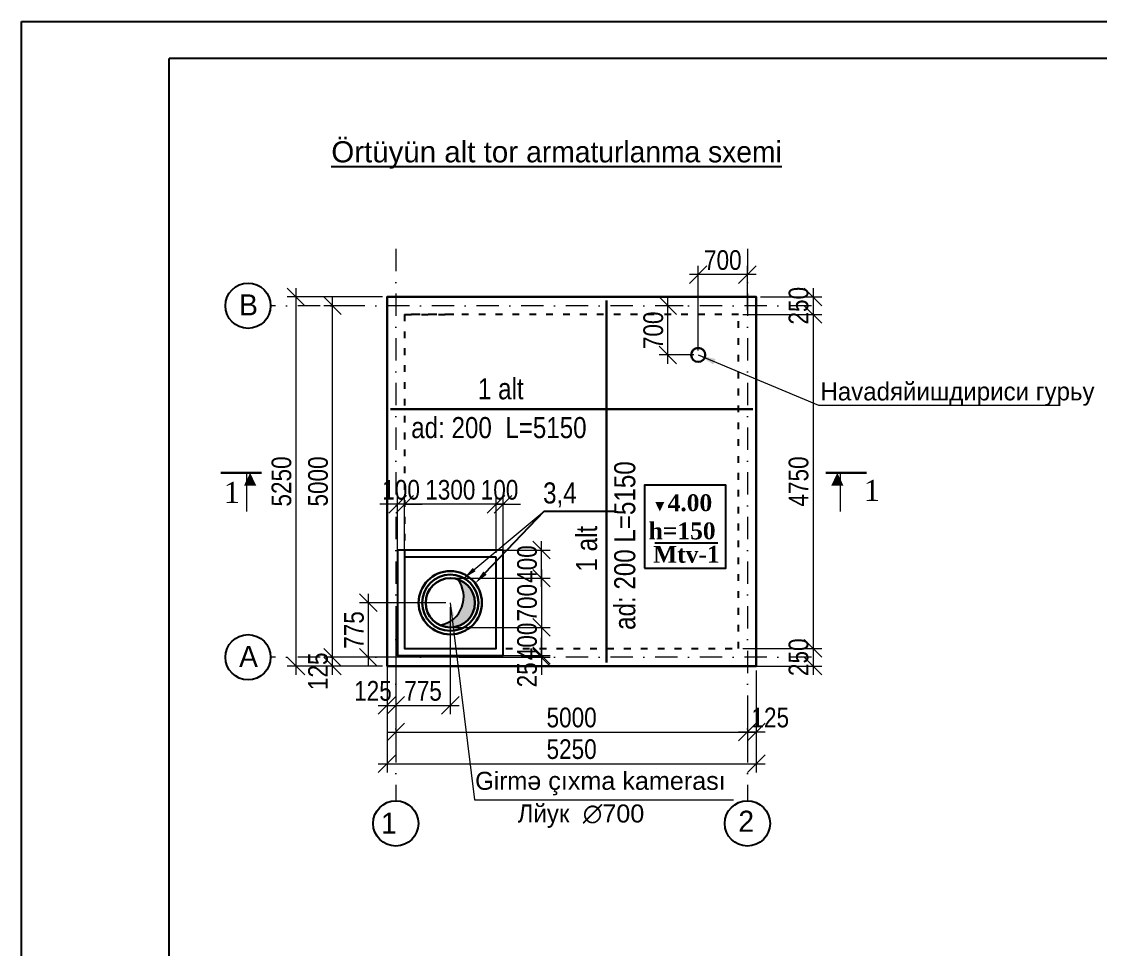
# Model space of a CAD drawing. Header units: millimetres. Extents: x 1067644 to 1117794, y -913136 to -692535.
# Drawn here: x 1075584 to 1090912, y -831824 to -818640 of the extents above; entities that cross this region are included whole.
import ezdxf
from ezdxf import colors
from ezdxf.entities.mleader import LeaderData, LeaderLine
from ezdxf.math import Vec2, Vec3

# ---------------------------------------------------------------- set-up
doc = ezdxf.new("R2010")
doc.units = ezdxf.units.MM
doc.linetypes.add('ACAD_ISO03W100', pattern=[30, 12, -18])
doc.linetypes.add('DASHDOT', pattern=[25.4, 12.7, -6.35, 0, -6.35])
for name, color, linetype, lineweight in [('111_Ном._пера__1', 7, 'Continuous', 100), ('Layer3', 7, 'Continuous', 13), ('РАЗМЕРЫ', 80, 'Continuous', 9)]:
    doc.layers.add(name, color=color, linetype=linetype, lineweight=lineweight)
doc.layers.add('Annotation - Text', color=7, linetype='Continuous')
doc.styles.get("Standard").update_dxf_attribs({"font": 'a3ar(la).ttf'})
doc.styles.add('style1', font='A3TI(LA).TTF', dxfattribs={"height": 200})
doc.styles.add('style3', font='ARIAAL_.TTF', dxfattribs={"height": 300})
doc.styles.add('style6', font='ARIALN.TTF', dxfattribs={"height": 300})
doc.styles.add('Times New Roman', font='times.ttf')
doc.styles.add('yazitipi', font='ARIALN.TTF')
doc.styles.add('СГЕНЕРИР_СТИЛЬ_3', font='a3ar(la).ttf')
doc.dimstyles.new('DIM_100', dxfattribs={"dimscale": 100, "dimtxt": 250, "dimasz": 2.5, "dimexe": 1.25, "dimexo": 0.625, "dimtad": 1, "dimdec": 0, "dimtxsty": 'style1', "dimblk": 'OBLIQUE', "dimcen": 2.5, "dimdle": 1.25, "dimclrd": 251, "dimclre": 251, "dimaunit": 1, "dimadec": 3, "dimazin": 0, "dimtfac": 1, "dimtdec": 0, "dimtmove": 1, "dimatfit": 3, "dimfxl": 1.25, "dimlwd": 5, "dimlwe": 5, "dimarcsym": 0})
doc.dimstyles.new('sevda', dxfattribs={"dimscale": 100, "dimtxt": 2.8, "dimasz": 2.5, "dimexe": 1.25, "dimexo": 0.625, "dimtad": 1, "dimtxsty": 'yazitipi', "dimblk": 'OBLIQUE', "dimcen": 2.5, "dimdle": 1.25, "dimclrd": 253, "dimclre": 253, "dimclrt": 73, "dimaunit": 1, "dimadec": 3, "dimazin": 0, "dimtfac": 1, "dimtmove": 1, "dimatfit": 3, "dimfxl": 1, "dimlwd": 13, "dimlwe": 13, "dimarcsym": 0})

# ---------------------------------------------------------------- blocks, each defined once
blk = doc.blocks.new('ntnntyht')
at = {"lineweight": 25}
for p, q in [((1961564, -20955), (2003567, -20955)), ((1961564, -50629), (1961564, -20955))]:
    blk.add_line(p, q, dxfattribs=at)
at = {"lineweight": 25, "ltscale": 15}
for p, q in [((2003045, -21477), (1963653, -21477)), ((1963654, -50106), (1963654, -21476))]:
    blk.add_line(p, q, dxfattribs=at)
blk = doc.blocks.new('_Oblique')
at = {"color": 0, "linetype": 'ByBlock', "lineweight": -2}
blk.add_line((-0.5, -0.5), (0.5, 0.5), dxfattribs=at)
blk = doc.blocks.new('*D184')
at = {"color": 253, "lineweight": 13, "ltscale": 5, "transparency": 16777216}
for p, q in [((1080906, -828502), (1080906, -828871)), ((1085906, -828541), (1085906, -828871)), ((1080781, -828746), (1086031, -828746))]:
    blk.add_line(p, q, dxfattribs=at)
at = {"layer": 'Defpoints', "color": 0, "ltscale": 5, "transparency": 16777216}
for p in [(1080906, -828440), (1085906, -828478), (1085906, -828746)]:
    blk.add_point(p, dxfattribs=at)
at = {"color": 253, "lineweight": 13, "ltscale": 5, "transparency": 16777216, "xscale": 250, "yscale": 250, "zscale": 250, "rotation": 180}
blk.add_blockref('_Oblique', (1080906, -828746), dxfattribs=at)
at = {"color": 253, "lineweight": 13, "ltscale": 5, "transparency": 16777216, "xscale": 250, "yscale": 250, "zscale": 250}
blk.add_blockref('_Oblique', (1085906, -828746), dxfattribs=at)
at = {"color": 73, "ltscale": 5, "transparency": 16777216, "insert": (1083406, -828541), "char_height": 280, "attachment_point": 5, "style": 'yazitipi'}
blk.add_mtext('5000', dxfattribs=at)
blk = doc.blocks.new('*D185')
at = {"color": 253, "lineweight": 13, "ltscale": 15, "transparency": 16777216}
for p, q in [((1079486, -822432), (1079486, -827932)), ((1080718, -822557), (1079361, -822557)), ((1080104, -827807), (1079361, -827807))]:
    blk.add_line(p, q, dxfattribs=at)
at = {"layer": 'Defpoints', "color": 0, "ltscale": 15, "transparency": 16777216}
for p in [(1080781, -822557), (1079486, -827807), (1080166, -827807)]:
    blk.add_point(p, dxfattribs=at)
at = {"color": 253, "lineweight": 13, "ltscale": 15, "transparency": 16777216, "xscale": 250, "yscale": 250, "zscale": 250}
for p, rotation in [((1079486, -822557), 90), ((1079486, -827807), 270)]:
    blk.add_blockref('_Oblique', p, dxfattribs=dict(at, rotation=rotation))
at = {"color": 73, "ltscale": 15, "transparency": 16777216, "insert": (1079281, -825182), "char_height": 280, "attachment_point": 5, "rotation": 90, "style": 'yazitipi'}
blk.add_mtext('5250', dxfattribs=at)
blk = doc.blocks.new('*D186')
at = {"color": 253, "lineweight": 13, "ltscale": 15, "transparency": 16777216}
for p, q in [((1080781, -827491), (1080781, -828492)), ((1080906, -827870), (1080906, -828492)), ((1080656, -828367), (1081031, -828367))]:
    blk.add_line(p, q, dxfattribs=at)
at = {"layer": 'Defpoints', "color": 0, "ltscale": 15, "transparency": 16777216}
for p in [(1080781, -827428), (1080906, -827807), (1080906, -828367)]:
    blk.add_point(p, dxfattribs=at)
at = {"color": 253, "lineweight": 13, "ltscale": 15, "transparency": 16777216, "xscale": 250, "yscale": 250, "zscale": 250, "rotation": 180}
blk.add_blockref('_Oblique', (1080781, -828367), dxfattribs=at)
at = {"color": 253, "lineweight": 13, "ltscale": 15, "transparency": 16777216, "xscale": 250, "yscale": 250, "zscale": 250}
blk.add_blockref('_Oblique', (1080906, -828367), dxfattribs=at)
at = {"color": 73, "ltscale": 15, "transparency": 16777216, "insert": (1080581, -828162), "char_height": 280, "attachment_point": 5, "style": 'yazitipi'}
blk.add_mtext('125', dxfattribs=at)
blk = doc.blocks.new('*D187')
at = {"color": 253, "lineweight": 13, "ltscale": 15, "transparency": 16777216}
for p, q in [((1086031, -827870), (1086031, -828871)), ((1085906, -828289), (1085906, -828871)), ((1086156, -828746), (1085781, -828746))]:
    blk.add_line(p, q, dxfattribs=at)
at = {"layer": 'Defpoints', "color": 0, "ltscale": 15, "transparency": 16777216}
for p in [(1086031, -827807), (1085906, -828227), (1085906, -828746)]:
    blk.add_point(p, dxfattribs=at)
at = {"color": 253, "lineweight": 13, "ltscale": 15, "transparency": 16777216, "xscale": 250, "yscale": 250, "zscale": 250, "rotation": 180}
blk.add_blockref('_Oblique', (1085906, -828746), dxfattribs=at)
at = {"color": 253, "lineweight": 13, "ltscale": 15, "transparency": 16777216, "xscale": 250, "yscale": 250, "zscale": 250}
blk.add_blockref('_Oblique', (1086031, -828746), dxfattribs=at)
at = {"color": 73, "ltscale": 15, "transparency": 16777216, "insert": (1086231, -828541), "char_height": 280, "attachment_point": 5, "style": 'yazitipi'}
blk.add_mtext('125', dxfattribs=at)
blk = doc.blocks.new('*D188')
at = {"color": 253, "lineweight": 13, "ltscale": 15, "transparency": 16777216}
for p, q in [((1080718, -827682), (1079881, -827682)), ((1080006, -827932), (1080006, -827557)), ((1080718, -827807), (1079881, -827807))]:
    blk.add_line(p, q, dxfattribs=at)
at = {"layer": 'Defpoints', "color": 0, "ltscale": 15, "transparency": 16777216}
for p in [(1080006, -827682), (1080781, -827682), (1080781, -827807)]:
    blk.add_point(p, dxfattribs=at)
at = {"color": 253, "lineweight": 13, "ltscale": 15, "transparency": 16777216, "xscale": 250, "yscale": 250, "zscale": 250}
for p, rotation in [((1080006, -827682), 90), ((1080006, -827807), 270)]:
    blk.add_blockref('_Oblique', p, dxfattribs=dict(at, rotation=rotation))
at = {"color": 73, "ltscale": 15, "transparency": 16777216, "insert": (1079801, -827882), "char_height": 280, "attachment_point": 5, "rotation": 90, "style": 'yazitipi'}
blk.add_mtext('125', dxfattribs=at)
blk = doc.blocks.new('*D168')
at = {"color": 253, "lineweight": 13, "ltscale": 15, "transparency": 16777216}
for p, q in [((1086031, -828125), (1086031, -829321)), ((1080781, -828460), (1080781, -829321)), ((1080656, -829196), (1086156, -829196))]:
    blk.add_line(p, q, dxfattribs=at)
at = {"layer": 'Defpoints', "color": 0, "ltscale": 15, "transparency": 16777216}
for p in [(1086031, -828062), (1080781, -828398), (1086031, -829196)]:
    blk.add_point(p, dxfattribs=at)
at = {"color": 253, "lineweight": 13, "ltscale": 15, "transparency": 16777216, "xscale": 250, "yscale": 250, "zscale": 250, "rotation": 180}
blk.add_blockref('_Oblique', (1080781, -829196), dxfattribs=at)
at = {"color": 253, "lineweight": 13, "ltscale": 15, "transparency": 16777216, "xscale": 250, "yscale": 250, "zscale": 250}
blk.add_blockref('_Oblique', (1086031, -829196), dxfattribs=at)
at = {"color": 73, "ltscale": 15, "transparency": 16777216, "insert": (1083406, -828991), "char_height": 280, "attachment_point": 5, "style": 'yazitipi'}
blk.add_mtext('5250', dxfattribs=at)
blk = doc.blocks.new('*D169')
at = {"color": 253, "lineweight": 13, "ltscale": 15, "transparency": 16777216}
for p, q in [((1086839, -822432), (1086839, -822932)), ((1086093, -822557), (1086964, -822557)), ((1085843, -822807), (1086964, -822807))]:
    blk.add_line(p, q, dxfattribs=at)
at = {"layer": 'Defpoints', "color": 0, "ltscale": 15, "transparency": 16777216}
for p in [(1086031, -822557), (1085781, -822807), (1086839, -822807)]:
    blk.add_point(p, dxfattribs=at)
at = {"color": 253, "lineweight": 13, "ltscale": 15, "transparency": 16777216, "xscale": 250, "yscale": 250, "zscale": 250}
for p, rotation in [((1086839, -822557), 90), ((1086839, -822807), 270)]:
    blk.add_blockref('_Oblique', p, dxfattribs=dict(at, rotation=rotation))
at = {"color": 73, "ltscale": 15, "transparency": 16777216, "insert": (1086634, -822682), "char_height": 280, "attachment_point": 5, "rotation": 90, "style": 'yazitipi'}
blk.add_mtext('250', dxfattribs=at)
blk = doc.blocks.new('*D170')
at = {"color": 253, "lineweight": 13, "ltscale": 15, "transparency": 16777216}
for p, q in [((1086839, -822682), (1086839, -827682)), ((1085843, -822807), (1086964, -822807)), ((1086317, -827557), (1086964, -827557))]:
    blk.add_line(p, q, dxfattribs=at)
at = {"layer": 'Defpoints', "color": 0, "ltscale": 15, "transparency": 16777216}
for p in [(1085781, -822807), (1086255, -827557), (1086839, -827557)]:
    blk.add_point(p, dxfattribs=at)
at = {"color": 253, "lineweight": 13, "ltscale": 15, "transparency": 16777216, "xscale": 250, "yscale": 250, "zscale": 250}
for p, rotation in [((1086839, -822807), 90), ((1086839, -827557), 270)]:
    blk.add_blockref('_Oblique', p, dxfattribs=dict(at, rotation=rotation))
at = {"color": 73, "ltscale": 15, "transparency": 16777216, "insert": (1086634, -825182), "char_height": 280, "attachment_point": 5, "rotation": 90, "style": 'yazitipi'}
blk.add_mtext('4750', dxfattribs=at)
blk = doc.blocks.new('*D171')
at = {"color": 253, "lineweight": 13, "ltscale": 15, "transparency": 16777216}
for p, q in [((1086839, -827432), (1086839, -827932)), ((1085843, -827557), (1086964, -827557)), ((1085788, -827807), (1086964, -827807))]:
    blk.add_line(p, q, dxfattribs=at)
at = {"layer": 'Defpoints', "color": 0, "ltscale": 15, "transparency": 16777216}
for p in [(1085781, -827557), (1085725, -827807), (1086839, -827807)]:
    blk.add_point(p, dxfattribs=at)
at = {"color": 253, "lineweight": 13, "ltscale": 15, "transparency": 16777216, "xscale": 250, "yscale": 250, "zscale": 250}
for p, rotation in [((1086839, -827557), 90), ((1086839, -827807), 270)]:
    blk.add_blockref('_Oblique', p, dxfattribs=dict(at, rotation=rotation))
at = {"color": 73, "ltscale": 15, "transparency": 16777216, "insert": (1086634, -827682), "char_height": 280, "attachment_point": 5, "rotation": 90, "style": 'yazitipi'}
blk.add_mtext('250', dxfattribs=at)
blk = doc.blocks.new('*D172')
at = {"color": 253, "lineweight": 13, "ltscale": 15, "transparency": 16777216}
for p, q in [((1080006, -827807), (1080006, -822557)), ((1080195, -822682), (1079881, -822682)), ((1080718, -827682), (1079881, -827682))]:
    blk.add_line(p, q, dxfattribs=at)
at = {"layer": 'Defpoints', "color": 0, "ltscale": 15, "transparency": 16777216}
for p in [(1080006, -822682), (1080257, -822682), (1080781, -827682)]:
    blk.add_point(p, dxfattribs=at)
at = {"color": 253, "lineweight": 13, "ltscale": 15, "transparency": 16777216, "xscale": 250, "yscale": 250, "zscale": 250}
for p, rotation in [((1080006, -822682), 90), ((1080006, -827682), 270)]:
    blk.add_blockref('_Oblique', p, dxfattribs=dict(at, rotation=rotation))
at = {"color": 73, "ltscale": 15, "transparency": 16777216, "insert": (1079801, -825182), "char_height": 280, "attachment_point": 5, "rotation": 90, "style": 'yazitipi'}
blk.add_mtext('5000', dxfattribs=at)
blk = doc.blocks.new('*D173')
at = {"color": 253, "lineweight": 13, "ltscale": 15, "transparency": 16777216}
for p, q in [((1080906, -826970), (1080906, -828492)), ((1081681, -826970), (1081681, -828492)), ((1080781, -828367), (1081806, -828367))]:
    blk.add_line(p, q, dxfattribs=at)
at = {"layer": 'Defpoints', "color": 0, "ltscale": 15, "transparency": 16777216}
for p in [(1080906, -826907), (1081681, -826907), (1081681, -828367)]:
    blk.add_point(p, dxfattribs=at)
at = {"color": 253, "lineweight": 13, "ltscale": 15, "transparency": 16777216, "xscale": 250, "yscale": 250, "zscale": 250, "rotation": 180}
blk.add_blockref('_Oblique', (1080906, -828367), dxfattribs=at)
at = {"color": 253, "lineweight": 13, "ltscale": 15, "transparency": 16777216, "xscale": 250, "yscale": 250, "zscale": 250}
blk.add_blockref('_Oblique', (1081681, -828367), dxfattribs=at)
at = {"color": 73, "ltscale": 15, "transparency": 16777216, "insert": (1081293, -828162), "char_height": 280, "attachment_point": 5, "style": 'yazitipi'}
blk.add_mtext('775', dxfattribs=at)
blk = doc.blocks.new('*D174')
at = {"color": 253, "lineweight": 13, "ltscale": 15, "transparency": 16777216}
for p, q in [((1081618, -826907), (1080392, -826907)), ((1080517, -827807), (1080517, -826782)), ((1081980, -827682), (1080392, -827682))]:
    blk.add_line(p, q, dxfattribs=at)
at = {"layer": 'Defpoints', "color": 0, "ltscale": 15, "transparency": 16777216}
for p in [(1080517, -826907), (1081681, -826907), (1082043, -827682)]:
    blk.add_point(p, dxfattribs=at)
at = {"color": 253, "lineweight": 13, "ltscale": 15, "transparency": 16777216, "xscale": 250, "yscale": 250, "zscale": 250}
for p, rotation in [((1080517, -826907), 90), ((1080517, -827682), 270)]:
    blk.add_blockref('_Oblique', p, dxfattribs=dict(at, rotation=rotation))
at = {"color": 73, "ltscale": 15, "transparency": 16777216, "insert": (1080312, -827295), "char_height": 280, "attachment_point": 5, "rotation": 90, "style": 'yazitipi'}
blk.add_mtext('775', dxfattribs=at)
blk = doc.blocks.new('*D175')
at = {"color": 253, "lineweight": 13, "ltscale": 15, "transparency": 16777216}
for p, q in [((1082978, -826432), (1082978, -827382)), ((1081740, -826557), (1083103, -826557)), ((1081740, -827257), (1083103, -827257))]:
    blk.add_line(p, q, dxfattribs=at)
at = {"layer": 'Defpoints', "color": 0, "ltscale": 15, "transparency": 16777216}
for p in [(1081678, -826557), (1081678, -827257), (1082978, -827257)]:
    blk.add_point(p, dxfattribs=at)
at = {"color": 253, "lineweight": 13, "ltscale": 15, "transparency": 16777216, "xscale": 250, "yscale": 250, "zscale": 250}
for p, rotation in [((1082978, -826557), 90), ((1082978, -827257), 270)]:
    blk.add_blockref('_Oblique', p, dxfattribs=dict(at, rotation=rotation))
at = {"color": 73, "ltscale": 15, "transparency": 16777216, "insert": (1082773, -826907), "char_height": 280, "attachment_point": 5, "rotation": 90, "style": 'yazitipi'}
blk.add_mtext('700', dxfattribs=at)
blk = doc.blocks.new('*D176')
at = {"color": 253, "lineweight": 13, "ltscale": 15, "transparency": 16777216}
for p, q in [((1081743, -826157), (1083103, -826157)), ((1082978, -826682), (1082978, -826032)), ((1081740, -826557), (1083103, -826557))]:
    blk.add_line(p, q, dxfattribs=at)
at = {"layer": 'Defpoints', "color": 0, "ltscale": 15, "transparency": 16777216}
for p in [(1081681, -826157), (1082978, -826157), (1081678, -826557)]:
    blk.add_point(p, dxfattribs=at)
at = {"color": 253, "lineweight": 13, "ltscale": 15, "transparency": 16777216, "xscale": 250, "yscale": 250, "zscale": 250}
for p, rotation in [((1082978, -826157), 90), ((1082978, -826557), 270)]:
    blk.add_blockref('_Oblique', p, dxfattribs=dict(at, rotation=rotation))
at = {"color": 73, "ltscale": 15, "transparency": 16777216, "insert": (1082773, -826357), "char_height": 280, "attachment_point": 5, "rotation": 90, "style": 'yazitipi'}
blk.add_mtext('400', dxfattribs=at)
blk = doc.blocks.new('*D177')
at = {"color": 253, "lineweight": 13, "ltscale": 15, "transparency": 16777216}
for p, q in [((1082978, -827132), (1082978, -827782)), ((1081740, -827257), (1083103, -827257)), ((1081740, -827657), (1083103, -827657))]:
    blk.add_line(p, q, dxfattribs=at)
at = {"layer": 'Defpoints', "color": 0, "ltscale": 15, "transparency": 16777216}
for p in [(1081678, -827257), (1081678, -827657), (1082978, -827657)]:
    blk.add_point(p, dxfattribs=at)
at = {"color": 253, "lineweight": 13, "ltscale": 15, "transparency": 16777216, "xscale": 250, "yscale": 250, "zscale": 250}
for p, rotation in [((1082978, -827257), 90), ((1082978, -827657), 270)]:
    blk.add_blockref('_Oblique', p, dxfattribs=dict(at, rotation=rotation))
at = {"color": 73, "ltscale": 15, "transparency": 16777216, "insert": (1082773, -827457), "char_height": 280, "attachment_point": 5, "rotation": 90, "style": 'yazitipi'}
blk.add_mtext('400', dxfattribs=at)
blk = doc.blocks.new('*D178')
at = {"color": 253, "lineweight": 13, "ltscale": 15, "transparency": 16777216}
for p, q in [((1081031, -826195), (1081031, -825382)), ((1082331, -826195), (1082331, -825382)), ((1082456, -825507), (1080906, -825507))]:
    blk.add_line(p, q, dxfattribs=at)
at = {"layer": 'Defpoints', "color": 0, "ltscale": 15, "transparency": 16777216}
for p in [(1081031, -825507), (1081031, -826257), (1082331, -826257)]:
    blk.add_point(p, dxfattribs=at)
at = {"color": 253, "lineweight": 13, "ltscale": 15, "transparency": 16777216, "xscale": 250, "yscale": 250, "zscale": 250, "rotation": 180}
blk.add_blockref('_Oblique', (1081031, -825507), dxfattribs=at)
at = {"color": 253, "lineweight": 13, "ltscale": 15, "transparency": 16777216, "xscale": 250, "yscale": 250, "zscale": 250}
blk.add_blockref('_Oblique', (1082331, -825507), dxfattribs=at)
at = {"color": 73, "ltscale": 15, "transparency": 16777216, "insert": (1081681, -825302), "char_height": 280, "attachment_point": 5, "style": 'yazitipi'}
blk.add_mtext('1300', dxfattribs=at)
blk = doc.blocks.new('*D179')
at = {"color": 253, "lineweight": 13, "ltscale": 15, "transparency": 16777216}
for p, q in [((1082331, -826195), (1082331, -825382)), ((1082431, -826195), (1082431, -825382)), ((1082331, -825507), (1082081, -825507)), ((1082331, -825507), (1082431, -825507)), ((1082431, -825507), (1082681, -825507))]:
    blk.add_line(p, q, dxfattribs=at)
at = {"layer": 'Defpoints', "color": 0, "ltscale": 15, "transparency": 16777216}
for p in [(1082431, -825507), (1082331, -826257), (1082431, -826257)]:
    blk.add_point(p, dxfattribs=at)
at = {"color": 253, "lineweight": 13, "ltscale": 15, "transparency": 16777216, "xscale": 250, "yscale": 250, "zscale": 250}
blk.add_blockref('_Oblique', (1082331, -825507), dxfattribs=at)
at = {"color": 253, "lineweight": 13, "ltscale": 15, "transparency": 16777216, "xscale": 250, "yscale": 250, "zscale": 250, "rotation": 180}
blk.add_blockref('_Oblique', (1082431, -825507), dxfattribs=at)
at = {"color": 73, "ltscale": 15, "transparency": 16777216, "insert": (1082381, -825302), "char_height": 280, "attachment_point": 5, "style": 'yazitipi'}
blk.add_mtext('100', dxfattribs=at)
blk = doc.blocks.new('*D180')
at = {"color": 253, "lineweight": 13, "ltscale": 15, "transparency": 16777216}
for p, q in [((1080931, -826195), (1080931, -825382)), ((1081031, -826195), (1081031, -825382)), ((1080931, -825507), (1080681, -825507)), ((1081031, -825507), (1080931, -825507)), ((1081031, -825507), (1081281, -825507))]:
    blk.add_line(p, q, dxfattribs=at)
at = {"layer": 'Defpoints', "color": 0, "ltscale": 15, "transparency": 16777216}
for p in [(1080931, -825507), (1080931, -826257), (1081031, -826257)]:
    blk.add_point(p, dxfattribs=at)
at = {"color": 253, "lineweight": 13, "ltscale": 15, "transparency": 16777216, "xscale": 250, "yscale": 250, "zscale": 250}
blk.add_blockref('_Oblique', (1080931, -825507), dxfattribs=at)
at = {"color": 253, "lineweight": 13, "ltscale": 15, "transparency": 16777216, "xscale": 250, "yscale": 250, "zscale": 250, "rotation": 180}
blk.add_blockref('_Oblique', (1081031, -825507), dxfattribs=at)
at = {"color": 73, "ltscale": 15, "transparency": 16777216, "insert": (1080981, -825302), "char_height": 280, "attachment_point": 5, "style": 'yazitipi'}
blk.add_mtext('100', dxfattribs=at)
blk = doc.blocks.new('*D181')
at = {"color": 253, "lineweight": 13, "ltscale": 15, "transparency": 16777216}
for p, q in [((1082978, -827657), (1082978, -827407)), ((1081805, -827657), (1083103, -827657)), ((1081805, -827682), (1083103, -827682)), ((1082978, -827682), (1082978, -827657)), ((1082978, -827682), (1082978, -827932))]:
    blk.add_line(p, q, dxfattribs=at)
at = {"layer": 'Defpoints', "color": 0, "ltscale": 15, "transparency": 16777216}
for p in [(1081743, -827657), (1081743, -827682), (1082978, -827657)]:
    blk.add_point(p, dxfattribs=at)
at = {"color": 253, "lineweight": 13, "ltscale": 15, "transparency": 16777216, "xscale": 250, "yscale": 250, "zscale": 250}
for p, rotation in [((1082978, -827657), 270), ((1082978, -827682), 90)]:
    blk.add_blockref('_Oblique', p, dxfattribs=dict(at, rotation=rotation))
at = {"color": 73, "ltscale": 15, "transparency": 16777216, "insert": (1082773, -827932), "char_height": 280, "attachment_point": 5, "rotation": 90, "style": 'yazitipi'}
blk.add_mtext('25', dxfattribs=at)
blk = doc.blocks.new('*D182')
at = {"color": 253, "lineweight": 13, "ltscale": 15, "transparency": 16777216}
for p, q in [((1085206, -823320), (1085206, -822114)), ((1085906, -822745), (1085906, -822114)), ((1086031, -822239), (1085081, -822239))]:
    blk.add_line(p, q, dxfattribs=at)
at = {"layer": 'Defpoints', "color": 0, "ltscale": 15, "transparency": 16777216}
for p in [(1085206, -822239), (1085906, -822807), (1085206, -823382)]:
    blk.add_point(p, dxfattribs=at)
at = {"color": 253, "lineweight": 13, "ltscale": 15, "transparency": 16777216, "xscale": 250, "yscale": 250, "zscale": 250, "rotation": 180}
blk.add_blockref('_Oblique', (1085206, -822239), dxfattribs=at)
at = {"color": 253, "lineweight": 13, "ltscale": 15, "transparency": 16777216, "xscale": 250, "yscale": 250, "zscale": 250}
blk.add_blockref('_Oblique', (1085906, -822239), dxfattribs=at)
at = {"color": 73, "ltscale": 15, "transparency": 16777216, "insert": (1085556, -822034), "char_height": 280, "attachment_point": 5, "style": 'yazitipi'}
blk.add_mtext('700', dxfattribs=at)
blk = doc.blocks.new('*D183')
at = {"color": 253, "lineweight": 13, "ltscale": 15, "transparency": 16777216}
for p, q in [((1084774, -823507), (1084774, -822557)), ((1084993, -822682), (1084649, -822682)), ((1085143, -823382), (1084649, -823382))]:
    blk.add_line(p, q, dxfattribs=at)
at = {"layer": 'Defpoints', "color": 0, "ltscale": 15, "transparency": 16777216}
for p in [(1084774, -822682), (1085056, -822682), (1085206, -823382)]:
    blk.add_point(p, dxfattribs=at)
at = {"color": 253, "lineweight": 13, "ltscale": 15, "transparency": 16777216, "xscale": 250, "yscale": 250, "zscale": 250}
for p, rotation in [((1084774, -822682), 90), ((1084774, -823382), 270)]:
    blk.add_blockref('_Oblique', p, dxfattribs=dict(at, rotation=rotation))
at = {"color": 73, "ltscale": 15, "transparency": 16777216, "insert": (1084568, -823032), "char_height": 280, "attachment_point": 5, "rotation": 90, "style": 'yazitipi'}
blk.add_mtext('700', dxfattribs=at)

msp = doc.modelspace()

# ---------------------------------------------------------------- hatches: boundary and pattern name
at = {"ltscale": 15}
h = msp.add_hatch(color=256, dxfattribs=at)
h.dxf.hatch_style = 1
h.paths.add_polyline_path([(1081534.757, -827225.139, 0.546744392), (1082030.842, -826907.084, 0.329002448), (1081784.075, -826572.654, -0.570771209)])

# ---------------------------------------------------------------- linework, layer by layer
at = {"linetype": 'DASHDOT', "lineweight": 15, "ltscale": 25}
for p, q in [((1080905.842, -821874.644), (1080905.842, -829724.821)), ((1085905.842, -821874.644), (1085905.842, -829724.821)), ((1086815.807, -822682.084), (1079126.406, -822682.084)), ((1086815.807, -827682.084), (1079126.406, -827682.084))]:
    msp.add_line(p, q, dxfattribs=at)
at = {"color": 2, "lineweight": 30, "ltscale": 15}
for p, q in [((1083904.198, -822607.084), (1083904.198, -827757.084)), ((1080830.842, -824155.008), (1085980.842, -824155.008))]:
    msp.add_line(p, q, dxfattribs=at)
at = {"lineweight": 30, "ltscale": 15}
msp.add_lwpolyline([(1080780.842, -827807.084), (1086030.842, -827807.084), (1086030.842, -822557.084), (1080780.842, -822557.084)], close=True, dxfattribs=at)
at = {"color": 71, "linetype": 'ACAD_ISO03W100', "lineweight": 25, "ltscale": 8}
msp.add_lwpolyline([(1081030.842, -822807.084), (1081030.842, -827557.084), (1085780.842, -827557.084), (1085780.842, -822807.084), (1081030.842, -822807.084), (1081030.842, -822807.084), (1081730.842, -822807.084), (1081030.842, -822807.084), (1081030.842, -822807.084)], dxfattribs=at)
at = {"ltscale": 15}
msp.add_lwpolyline([(1084443.674, -826415.012), (1085600.646, -826415.012), (1085600.646, -825234.445), (1084443.674, -825234.445)], close=True, dxfattribs=at)
at = {"color": 71, "lineweight": 25, "ltscale": 8}
for points in [[(1082430.842, -826157.084), (1080930.842, -826157.084), (1080930.842, -827657.084), (1082430.842, -827657.084)], [(1082330.842, -826257.084), (1081030.842, -826257.084), (1081030.842, -827557.084), (1082330.842, -827557.084)]]:
    msp.add_lwpolyline(points, close=True, dxfattribs=at)
at = {"ltscale": 2}
for centre in [(1078804.681, -822682.084), (1078804.681, -827682.084), (1080905.842, -830046.547), (1085905.842, -830046.547)]:
    msp.add_circle(centre, 321.726, dxfattribs=at)
at = {"lineweight": 30, "ltscale": 15}
for centre, radius in [((1085205.842, -823382.084), 100), ((1081680.842, -826907.084), 450), ((1081680.842, -826907.084), 400), ((1081680.842, -826907.084), 350)]:
    msp.add_circle(centre, radius, dxfattribs=at)
at = {"ltscale": 15}
msp.add_arc((1081466.73, -826825.271), 405.614, 279.6549322, 38.5208535, dxfattribs=at)
at = {"layer": 'Annotation - Text', "color": 7, "lineweight": 30, "ltscale": 20}
for p, q in [((1078996.548, -825058.757), (1078417.897, -825058.757)), ((1087022.678, -825058.757), (1087601.329, -825058.757))]:
    msp.add_line(p, q, dxfattribs=at)
at = {"layer": 'Annotation - Text', "color": 7, "lineweight": 13, "ltscale": 20}
for p, q in [((1078789.464, -825608.801), (1078789.464, -825058.757)), ((1087229.762, -825608.801), (1087229.762, -825058.757))]:
    msp.add_line(p, q, dxfattribs=at)
at = {"layer": 'РАЗМЕРЫ', "color": 0, "linetype": 'ByBlock', "lineweight": -2}
msp.add_lwpolyline([(1084590.502, -826053.569), (1085484.645, -826053.569)], dxfattribs=at)

# ---------------------------------------------------------------- block references
at = {"color": 3, "xscale": 1.004925508461463, "yscale": 1.004925508461463, "zscale": 1.004925508461463}
msp.add_blockref('ntnntyht', (-895641.897, -797581.729), dxfattribs=at)

# ---------------------------------------------------------------- texts
at = {"ltscale": 2, "char_height": 300, "style": 'style3'}
for s, insert, width, attachment_point in [('B', (1078945.322, -822819.754), 385.54194, 9), ('A', (1078945.322, -827820.489), 341.16034, 9), ('1', (1080918.987, -829891.835), 6406.56045, 3), ('2', (1086000.491, -829865.162), 6406.56045, 3)]:
    msp.add_mtext(s, dxfattribs=dict(at, insert=insert, width=width, attachment_point=attachment_point))
at = {"color": 2, "linetype": 'ByBlock', "lineweight": 40, "char_height": 300, "attachment_point": 5, "style": 'style6'}
for s, insert in [('\\A1;{\\fArial Narrow|b0|i0|c238|p34;1} {\\fArial Narrow|b0|i0|c238|p34;alt}  ', (1082398.798, -823864.739)), ('\\A1;аd: {\\fArial Narrow|b0|i0|c238|p34;20}0  {\\fArial Narrow|b0|i0|c238|p34;L=5150}', (1082371.977, -824417.624))]:
    msp.add_mtext(s, dxfattribs=dict(at, insert=insert))
at = {"color": 2, "linetype": 'ByBlock', "lineweight": 40, "char_height": 300, "attachment_point": 5, "rotation": 90, "style": 'style6'}
for s, insert in [('\\A1;аd: {\\fArial Narrow|b0|i0|c238|p34;20}0 {\\fArial Narrow|b0|i0|c238|p34;L=5150}    ', (1084163.485, -826093.943)), ('\\A1;{\\fArial Narrow|b0|i0|c238|p34;1} {\\fArial Narrow|b0|i0|c238|p34;alt}  ', (1083620.873, -826137.749))]:
    msp.add_mtext(s, dxfattribs=dict(at, insert=insert))
at = {"color": 0, "lineweight": 30, "ltscale": 20, "char_height": 300, "attachment_point": 7}
for insert in [(1078461.415, -825487.092), (1087563.237, -825458.043)]:
    msp.add_mtext('{\\fTimes New Roman|b0|i0|c0|p18;1}', dxfattribs=dict(at, insert=insert))
at = {"ltscale": 100, "char_height": 256, "attachment_point": 7, "style": 'style3'}
for s, insert, width in [('Girm{\\fArial|b0|i0|c238|p34;ə çıxma kamerası} {\\L   }', (1082034.268, -829646.717), 3674.64112), ('Лйук  {\\A1;\\fArial|b0|i0|c0|p34;∅\\fArial (Azeri Lat)|b0|i0|c204|p34;700} {\\L   }', (1082638.361, -830109.94), 3070.54798)]:
    msp.add_mtext(s, dxfattribs=dict(at, insert=insert, width=width))
at = {"layer": '111_Ном._пера__1', "linetype": 'Continuous', "lineweight": 13, "style": 'СГЕНЕРИР_СТИЛЬ_3'}
msp.add_text('Havadяйишдириcи гурьу', height=256, dxfattribs=at).set_placement((1086944.001, -824028.71))
at = {"layer": 'Annotation - Text', "lineweight": 13, "ltscale": 20, "char_height": 200, "rotation": 180, "style": 'Times New Roman'}
for insert, attachment_point in [((1078684.546, -825279.92), 3), ((1087334.68, -825279.92), 1)]:
    msp.add_mtext_dynamic_manual_height_columns('{\\fArial|b0|i0|c204|p34;\\H1.0833x;▼}', width=1371.9513, gutter_width=12.5, heights=[0], dxfattribs=dict(at, insert=insert, attachment_point=attachment_point))
at = {"layer": 'Layer3', "color": 0, "lineweight": 25, "insert": (1078636.471, -820342.675), "char_height": 520, "width": 9152.51531, "attachment_point": 1}
msp.add_mtext('       {\\fArial|b0|i0|c238|p34;\\H0.5769x;\\LÖrtüyün alt tor \\fA3 Arial AzLat|b0|i0|c204|p34;armaturlanma sxemi\\fArial|b0|i0|c238|p34; \\fA3 Arial AzLat|b0|i0|c204|p34;\\l \\H1.083x; }', dxfattribs=at)
at = {"layer": 'РАЗМЕРЫ', "color": 0, "lineweight": 15, "char_height": 240, "attachment_point": 8}
for s, insert in [('{\\fArial|b0|i0|c162|p34;\\H0.66667x;▼\\fTimes New Roman|b1|i0|c238|p18;\\H1.5x;\\C7;4.00\\Ph=150}', (1084977.468, -826008.144)), ('{\\fTimes New Roman|b1|i0|c238|p18;\\C7;Mtv-1}', (1085038.373, -826341.569))]:
    msp.add_mtext(s, dxfattribs=dict(at, insert=insert))

# ---------------------------------------------------------------- dimensions: what is measured, and where the dimension line sits
at = {"ltscale": 15}
for base, p1, p2, picture, middle in [((1085205.842, -822238.994), (1085905.842, -822807.084), (1085205.842, -823382.084), '*D182', (1085555.842, -822033.533)), ((1086030.842, -829196.061), (1080780.842, -828397.64), (1086030.842, -828062.226), '*D168', (1083405.842, -828990.601))]:
    dim = msp.add_linear_dim(base=base, p1=p1, p2=p2, dimstyle='sevda', dxfattribs=at)
    dim.commit()
    dim.dimension.update_dxf_attribs({"geometry": picture, "text_midpoint": middle})
for base, p1, p2, angle, picture, middle in [((1079486.425, -827807.084), (1080780.842, -822557.084), (1080166.425, -827807.084), 270, '*D185', (1079280.965, -825182.084)), ((1080006.425, -822682.084), (1080780.842, -827682.084), (1080257.176, -822682.084), 270, '*D172', (1079800.965, -825182.084)), ((1084773.866, -822682.084), (1085205.842, -823382.084), (1085055.842, -822682.084), 90, '*D183', (1084568.406, -823032.084)), ((1086839.044, -827557.084), (1085780.842, -822807.084), (1086254.527, -827557.084), 90, '*D170', (1086633.583, -825182.084)), ((1081030.842, -825507.004), (1082330.842, -826257.084), (1081030.842, -826257.084), 180, '*D178', (1081680.842, -825301.544))]:
    dim = msp.add_linear_dim(base=base, p1=p1, p2=p2, angle=angle, dimstyle='sevda', dxfattribs=at)
    dim.commit()
    dim.dimension.update_dxf_attribs({"geometry": picture, "text_midpoint": middle})
for base, p1, p2, angle, picture, middle in [((1086839.044, -822807.084), (1086030.842, -822557.084), (1085780.842, -822807.084), 90, '*D169', (1086839.044, -822682.084)), ((1080930.842, -825507.004), (1081030.842, -826257.084), (1080930.842, -826257.084), 180, '*D180', (1080980.842, -825507.004)), ((1082430.842, -825507.004), (1082330.842, -826257.084), (1082430.842, -826257.084), 180, '*D179', (1082380.842, -825507.004)), ((1082978.48, -826157.084), (1081677.752, -826557.084), (1081680.842, -826157.084), 270, '*D176', (1082978.48, -826357.084)), ((1082978.48, -827257.084), (1081677.752, -826557.084), (1081677.752, -827257.084), 270, '*D175', (1082978.48, -826907.084)), ((1080516.968, -826907.084), (1082042.655, -827682.084), (1081680.842, -826907.084), 270, '*D174', (1080516.968, -827294.584)), ((1082978.48, -827657.084), (1081677.752, -827257.084), (1081677.752, -827657.084), 270, '*D177', (1082978.48, -827457.084)), ((1086839.044, -827807.084), (1085780.842, -827557.084), (1085725.286, -827807.084), 270, '*D171', (1086839.044, -827682.084)), ((1082978.48, -827657.084), (1081742.657, -827682.084), (1081742.657, -827657.084), 270, '*D181', (1082978.48, -827932.084)), ((1080006.425, -827682.084), (1080780.842, -827807.084), (1080780.842, -827682.084), 90, '*D188', (1080006.425, -827882.084)), ((1085905.842, -828746.061), (1086030.842, -827807.084), (1085905.842, -828226.735), 180, '*D187', (1086230.842, -828746.061))]:
    dim = msp.add_linear_dim(base=base, p1=p1, p2=p2, angle=angle, dimstyle='sevda', dxfattribs=at)
    dim.commit()
    dim.dimension.update_dxf_attribs({"geometry": picture, "text_midpoint": middle, "dimtype": 160})
for base, p1, p2, picture, middle in [((1081680.842, -828367.3), (1080905.842, -826907.084), (1081680.842, -826907.084), '*D173', (1081293.342, -828367.3)), ((1080905.842, -828367.3), (1080780.842, -827428.322), (1080905.842, -827807.084), '*D186', (1080580.842, -828367.3))]:
    dim = msp.add_linear_dim(base=base, p1=p1, p2=p2, dimstyle='sevda', dxfattribs=at)
    dim.commit()
    dim.dimension.update_dxf_attribs({"geometry": picture, "text_midpoint": middle, "dimtype": 160})
at = {"ltscale": 5}
dim = msp.add_linear_dim(base=(1085905.842, -828746.061), p1=(1080905.842, -828439.523), p2=(1085905.842, -828478.475), dimstyle='sevda', dxfattribs=at)
dim.commit()
dim.dimension.update_dxf_attribs({"geometry": '*D184', "text_midpoint": (1083405.842, -828540.601)})

# ---------------------------------------------------------------- leaders
msp.add_leader([(1085205.842, -823382.084), (1086915.282, -824094.088), (1090336.755, -824094.088)], dimstyle='DIM_100', override={"dimgap": 0.625, "dimtad": 0}, dxfattribs=at)
at = {"color": 13, "linetype": 'ByBlock', "lineweight": 9}
for points, override in [([(1081874.491, -826557.084), (1083015.233, -825605.01)], {"dimasz": 1.9, "dimgap": 0.625, "dimtad": 0}), ([(1081680.842, -826907.084), (1082026.542, -829711.829), (1085708.909, -829711.829)], {"dimasz": 1.9, "dimtad": 0})]:
    msp.add_leader(points, dimstyle='sevda', override=override, dxfattribs=at)
ml = msp.add_multileader_mtext('Standard', dxfattribs=at)
ml.set_content('{\\fArial Narrow|b0|i0|c238|p34;\\H0.85714x;\\C256;3,4\\H1.1667x;   }', color=3, style='style6')
ml.set_leader_properties()
ml.build(insert=Vec2(0, 0))
ml.multileader.update_dxf_attribs({"text_left_attachment_type": 6, "text_right_attachment_type": 6, "dogleg_length": 0.36, "arrow_head_size": 200})
ctx = ml.context
ctx.base_point, ctx.char_height, ctx.arrow_head_size, ctx.landing_gap_size, ctx.plane_origin = Vec3(1083015.593, -825605.01), 350, 200, 0.15, Vec3(1089847.668, -830082.465)
ctx.left_attachment, ctx.right_attachment, ctx.text_align_type = 6, 6, 1
notes = []
notes.append((ctx, [(1, (1, 1, 0), (1083015.233, -825605.01), (1, 0), 0.36, [(0, [(1082035.747, -826630.421)], 0, [])])]))
ctx.mtext.insert, ctx.mtext.alignment, ctx.mtext.flow_direction = Vec3(1083239.31, -825195.01), 2, 5
for ctx, leaders in notes:
    for number, flags, end, landing, length, lines in leaders:
        leader = LeaderData()
        leader.index, (leader.has_last_leader_line, leader.has_dogleg_vector, leader.attachment_direction) = number, flags
        leader.last_leader_point, leader.dogleg_vector, leader.dogleg_length = Vec3(end), Vec3(landing), length
        for number, points, colour, breaks in lines:
            line = LeaderLine()
            line.index, line.vertices, line.color, line.breaks = number, Vec3.list(points), colors.encode_raw_color(colour), breaks
            leader.lines.append(line)
        ctx.leaders.append(leader)

doc.saveas('drawing.dxf')
